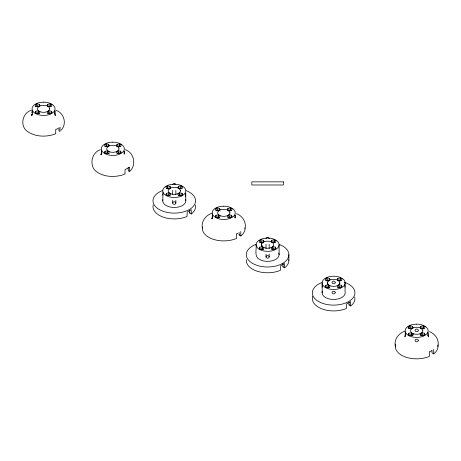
<?xml version="1.0" encoding="UTF-8"?>
<svg xmlns="http://www.w3.org/2000/svg" width="461" height="461" viewBox="0 0 461 461"><rect width="100%" height="100%" fill="white"/><g stroke="black" fill="none" stroke-linecap="round" stroke-linejoin="round"><path stroke-width="0.69" d="M261.439 246.122L261.646 243.8A6.154 3.55 0 0 1 267.593 241.166A6.154 3.55 0 0 1 273.534 243.8L273.534 245.638A6.154 3.55 0 0 1 266.792 248.237A6.154 3.55 0 0 1 261.439 244.716M261.646 246.606L261.646 243.8M327.696 284.408L327.696 281.93A6.154 3.55 0 0 1 333.655 279.297A6.154 3.55 0 0 1 339.59 281.942L339.797 284.057M124.222 151.387L124.176 154.176L124.24 151.168M212.486 215.097L212.262 217.212L212.291 214.353M162.975 193.925L162.768 200.823M185.795 195.545L185.622 196.219L185.72 193.096L185.795 200.823M32.04 114.27L31.821 115.607L32.224 113.85L31.607 115.002L32.431 113.85M101.322 153.628L101.109 154.959L101.506 153.208L100.896 154.354L101.72 153.208M212.221 217.655L212.008 218.987L212.273 217.823M405.144 335.608L404.925 336.939L405.328 335.187M322.13 287.232L322.233 284.374L322.13 292.827L322.521 294.55L323.668 296.152L325.501 297.529A11.513 6.65 0 0 0 338.046 298.97A11.513 6.65 0 0 0 345.156 292.827L344.949 285.031M322.13 284.656L322.13 282.852A11.513 6.65 0 0 1 330.658 276.427L333.643 276.202A11.513 6.65 0 0 1 343.612 279.527C346.251 280.887 344.476 286.229 345.156 287.232M327.696 281.93L327.489 282.852A6.154 3.55 0 0 0 332.842 286.373A6.154 3.55 0 0 0 339.584 283.769L339.797 282.852M31.227 110.317C22.681 112.743 19.765 125.075 26.582 130.786C34.425 136.934 45.656 137.366 54.801 134.122M61.209 130.152C67.168 124.107 64.114 112.709 55.908 110.335M100.51 149.675C92.01 152.211 89.14 164.168 95.07 170.484C102.895 177.318 114.76 177.727 124.216 174.425M212.181 213.178C205.692 215.166 200.777 221.603 202.442 228.593M405.098 331.131C398.615 333.119 393.694 339.555 395.365 346.539M35.774 111.234L35.122 112.64L36.909 113.671L39.346 113.291L39.998 111.885L38.211 110.853L35.774 111.234L35.774 113.158L38.211 112.784L39.404 113.469M47.765 104.307L47.108 105.719L48.895 106.745L51.332 106.37L51.984 104.964L50.203 103.932L47.765 104.307L47.765 106.237L50.203 105.863L51.096 106.382M105.062 151.231L104.405 152.637L106.191 153.669L108.629 153.294L109.28 151.888L107.499 150.856L105.062 151.231L105.062 153.161L107.499 152.787L109.28 153.813M117.048 144.31L116.397 145.716L118.177 146.748L120.615 146.373L121.272 144.961L119.485 143.936L117.048 144.31L117.048 146.241L119.485 145.86L120.379 146.379M166.502 193.274L165.851 194.68L167.631 195.712L170.069 195.337L170.726 193.931L168.939 192.9L166.502 193.274L166.502 195.205L168.939 194.83L170.126 195.516M178.493 186.353L177.837 187.76L179.623 188.791L182.06 188.416L182.712 187.005L180.931 185.979L178.493 186.353L178.493 188.284L180.931 187.904L181.818 188.422M215.961 215.258L215.304 216.664L217.091 217.696L219.528 217.321L220.179 215.915L218.399 214.884L215.961 215.258L215.961 217.189L218.399 216.814L219.586 217.5M227.947 208.337L227.296 209.743L229.077 210.775L231.514 210.4L232.171 208.989L230.385 207.963L227.947 208.337L227.947 210.268L230.385 209.888L231.278 210.406M259.814 247.148L259.157 248.554L260.943 249.585L263.381 249.211L264.032 247.799L262.251 246.773L259.814 247.148L259.814 249.078L262.251 248.698L263.438 249.389M271.8 240.227L271.149 241.633L272.935 242.665L275.373 242.284L276.024 240.878L274.237 239.847L271.8 240.227L271.8 242.158L274.237 241.777L275.131 242.296M325.864 285.284L325.207 286.69L326.993 287.722L329.431 287.341L330.082 285.935L328.301 284.904L325.864 285.284L325.864 287.209L328.301 286.834L329.488 287.52M337.85 278.358L337.198 279.769L338.985 280.795L341.422 280.421L342.074 279.014L340.287 277.983L337.85 278.358L337.85 280.288L340.287 279.913L341.18 280.432M408.878 333.211L408.227 334.617L410.008 335.648L412.445 335.274L413.102 333.862L411.316 332.836L408.878 333.211L408.878 335.141L411.316 334.761L412.503 335.452M420.87 326.29L420.213 327.696L421.999 328.728L424.437 328.347L425.088 326.941L423.307 325.91L420.87 326.29L420.87 328.22L423.307 327.84L424.195 328.359M211.795 218.381L212.406 217.235M162.768 195.153L162.975 192.104M129.875 171.164C136.721 165.222 134.047 152.274 125.196 149.687M195.395 205.024A21.292 12.291 0 0 1 191.972 213.46L191.338 213.967L189.65 212.988L190.007 212.7M244.987 227.809A21.292 12.291 0 0 1 241.431 235.438L240.798 235.951L239.103 234.972L239.466 234.684M288.84 259.699A21.292 12.291 0 0 1 285.284 267.328L284.65 267.841L282.956 266.861L283.319 266.567M354.751 297.028A21.292 12.291 0 0 1 351.334 305.464L350.7 305.971L349.006 304.992L349.369 304.704M432.026 350.348L432.026 352.924L433.715 353.904L434.348 353.391A21.292 12.291 0 0 0 437.771 344.961M36.909 103.932L35.122 104.964L35.774 106.37L38.211 106.745L39.998 105.719L39.346 104.307L36.909 103.932L36.909 105.863L35.122 106.894M48.895 110.853L47.108 111.885L47.765 113.291L50.203 113.671L51.984 112.64L51.332 111.234L48.895 110.853L48.895 112.784L47.708 113.469M106.191 143.936L104.405 144.961L105.062 146.373L107.499 146.748L109.28 145.716L108.629 144.31L106.191 143.936L106.191 145.86L104.999 146.552M118.177 150.856L116.397 151.888L117.048 153.294L119.485 153.669L121.272 152.637L120.615 151.231L118.177 150.856L118.177 152.787L116.99 153.473M167.631 185.979L165.851 187.005L166.502 188.416L168.939 188.791L170.726 187.76L170.069 186.353L167.631 185.979L167.631 187.904L166.444 188.595M179.623 192.9L177.837 193.931L178.493 195.337L180.931 195.712L182.712 194.68L182.06 193.274L179.623 192.9L179.623 194.83L178.43 195.516M217.091 207.963L215.304 208.989L215.961 210.4L218.399 210.775L220.179 209.743L219.528 208.337L217.091 207.963L217.091 209.888L215.898 210.579M229.077 214.884L227.296 215.915L227.947 217.321L230.385 217.696L232.171 216.664L231.514 215.258L229.077 214.884L229.077 216.814L227.89 217.5M260.943 239.847L259.157 240.878L259.814 242.284L262.251 242.665L264.032 241.633L263.381 240.227L260.943 239.847L260.943 241.777L259.756 242.463M272.935 246.773L271.149 247.799L271.8 249.211L274.237 249.585L276.024 248.554L275.373 247.148L272.935 246.773L272.935 248.698L271.742 249.389M326.993 277.983L325.207 279.014L325.864 280.421L328.301 280.795L330.082 279.769L329.431 278.358L326.993 277.983L326.993 279.913L325.806 280.599M338.985 284.904L337.198 285.935L337.85 287.341L340.287 287.722L342.074 286.69L341.422 285.284L338.985 284.904L338.985 286.834L337.792 287.52M408.227 326.941L410.008 325.91L412.445 326.29L413.102 327.696L411.316 328.728L408.878 328.347L408.227 326.941L408.227 328.226M408.821 328.526L410.008 327.84L412.445 328.22L412.445 326.29M420.213 333.862L421.999 332.836L424.437 333.211L425.088 334.617L423.307 335.648L420.87 335.274L420.213 333.862L420.213 335.153M420.807 335.452L421.999 334.761L424.437 335.141L424.437 333.211M58.04 128.446L56.023 129.466M431.698 350.746L429.606 351.806M236.683 233.854L237.761 233.347M428.021 332.318L428.067 335.441L427.964 332.957M36.909 105.863L39.346 106.237L39.346 104.307M48.895 112.784L51.332 113.158L51.332 111.234M106.191 145.86L108.629 146.241L108.629 144.31M118.177 152.787L120.615 153.161L120.615 151.231M167.631 187.904L170.069 188.284L170.069 186.353M179.623 194.83L182.06 195.205L182.06 193.274M217.091 209.888L219.528 210.268L219.528 208.337M229.077 216.814L231.514 217.189L231.514 215.258M260.943 241.777L263.381 242.158L263.381 240.227M272.935 248.698L275.373 249.078L275.373 247.148M326.993 279.913L329.431 280.288L329.431 278.358M338.985 286.834L341.422 287.209L341.422 285.284M236.435 213.65C242.474 215.846 246.549 222.116 245.033 228.616M429.352 331.603C435.391 333.793 439.466 340.068 437.95 346.563M427.987 335.187L428.39 336.939L428.171 335.608M322.13 282.852L322.521 284.57L323.668 286.177A11.513 6.65 0 0 0 330.658 289.272L333.643 289.496A11.513 6.65 0 0 0 345.156 282.852M279.107 244.716L278.715 242.999L277.562 241.391A11.513 6.65 0 0 0 267.593 238.072L264.614 238.297A11.513 6.65 0 0 0 256.08 244.716C256.708 249.516 253.919 256.61 259.451 259.393A11.513 6.65 0 0 0 271.996 260.84A11.513 6.65 0 0 0 279.107 254.697L279.107 244.716A11.513 6.65 0 0 1 267.593 251.366L264.614 251.136A11.513 6.65 0 0 1 257.618 248.041L256.472 246.439L256.08 244.716M278.715 252.974L279.107 254.697M54.882 113.85L55.285 115.607L55.066 114.27M433.715 349.398L433.715 353.904M429.393 351.893L429.393 356.399L428.471 356.779A21.292 12.291 0 0 1 404.81 356.768A21.292 12.291 0 0 1 395.78 344.142M423.307 325.91L423.307 327.84M421.999 332.836L421.999 334.761M413.102 333.862L413.102 335.153M411.316 332.836L411.316 334.761M410.008 325.91L410.008 327.84M350.7 305.971L350.521 301.609A21.292 12.291 0 0 1 346.586 303.874L346.372 308.472L345.456 308.853A21.292 12.291 0 0 1 321.795 308.841A21.292 12.291 0 0 1 312.76 296.216M349.006 302.416L349.006 304.992M340.287 277.983L340.287 279.913M328.301 284.904L328.301 286.834M288.886 254.708L288.886 260.5M284.65 267.841L284.472 263.473A21.292 12.291 0 0 1 280.536 265.743L280.323 270.336L279.406 270.716A21.292 12.291 0 0 1 256.927 271.131A21.292 12.291 0 0 1 246.347 259.676M282.956 263.64L282.956 266.861M274.237 239.847L274.237 241.777M269.166 244.307L269.166 248.508M269.166 254.115L269.166 256.915A1.579 1.285 0 0 1 266.804 258.027A1.579 1.285 0 0 1 266.804 255.797A1.579 1.285 0 0 1 269.166 256.915M266.014 244.307L266.014 248.508M266.014 254.115L266.014 256.915M262.251 246.773L262.251 248.698M240.798 231.445L240.798 235.951M239.103 232.396L239.103 234.972M236.47 233.94L236.47 238.452L235.554 238.833A21.292 12.291 0 0 1 212.475 239.034A21.292 12.291 0 0 1 202.627 226.985M230.385 207.963L230.385 209.888M218.399 214.884L218.399 216.814M191.338 213.967L191.159 209.605A21.292 12.291 0 0 1 187.229 211.87L187.016 216.468L186.094 216.849A21.292 12.291 0 0 1 163.021 217.05A21.292 12.291 0 0 1 153.173 205.001M189.65 210.412L189.65 212.988M180.931 185.979L180.931 187.904M175.86 190.433L175.86 194.634M175.86 200.241L175.86 203.042A1.579 1.285 0 0 1 173.492 204.16A1.579 1.285 0 0 1 173.492 201.924A1.579 1.285 0 0 1 175.86 203.042M172.702 190.433L172.702 194.634M172.702 200.241L172.702 203.042M168.939 192.9L168.939 194.83M128.204 167.723L128.204 169.66A1.608 0.928 60.1 0 0 129.334 171.596L129.334 167.089L129.092 167.285A20.503 11.836 0 0 1 125.306 169.464L125.006 169.59L125.006 174.097A1.608 0.928 60 0 1 124.712 173.883M119.485 143.936L119.485 145.86M107.499 150.856L107.499 152.787M60.051 127.092L60.051 130.953A0.795 0.461 60.1 0 1 59.486 131.27A0.795 0.461 60.1 0 1 58.922 130.302L58.922 127.726M55.723 129.587L55.723 133.454A0.795 0.461 60 0 1 55.159 133.765M50.203 103.932L50.203 105.863M38.211 110.853L38.211 112.784M344.304 282.19A21.292 12.291 0 0 1 351.334 299.667L350.521 300.324A21.292 12.291 0 0 1 346.586 302.589L345.456 303.056A21.292 12.291 0 0 1 315.923 299.65A21.292 12.291 0 0 1 321.83 282.599M322.13 292.827A11.513 6.65 0 0 1 322.521 291.11M326.624 280.98A1.181 0.686 0 0 1 328.67 280.98M326.624 287.9A1.181 0.686 0 0 1 328.67 287.9M338.61 287.9A1.181 0.686 0 0 1 340.662 287.9M338.61 280.98A1.181 0.686 0 0 1 340.662 280.98M409.639 335.827A1.181 0.686 0 0 1 411.685 335.827M409.639 328.906A1.181 0.686 0 0 1 411.685 328.906M421.625 335.827A1.181 0.686 0 0 1 423.676 335.827M421.625 328.906A1.181 0.686 0 0 1 423.676 328.906M228.708 217.88A1.181 0.686 0 0 1 230.759 217.88M216.716 217.88A1.181 0.686 0 0 1 218.768 217.88M216.716 210.954A1.181 0.686 0 0 1 218.768 210.954M228.708 210.954A1.181 0.686 0 0 1 230.759 210.954M272.751 242.705A1.181 0.686 0 0 1 274.422 242.705M262.188 243.777A1.181 0.686 0 0 1 261.9 243.846M260.759 242.705A1.181 0.686 0 0 1 262.436 242.705M262.188 245.707A1.181 0.686 0 0 1 261.9 245.776M272.751 249.626A1.181 0.686 0 0 1 274.422 249.626M260.759 249.626A1.181 0.686 0 0 1 262.436 249.626M279.435 244.48A21.292 12.291 0 0 1 285.284 261.537L284.472 262.188A21.292 12.291 0 0 1 280.536 264.453L279.406 264.925A21.292 12.291 0 0 1 249.874 261.514A21.292 12.291 0 0 1 255.78 244.468M266.014 238.7A1.579 1.285 0 0 1 267.593 237.415A1.579 1.285 0 0 1 269.166 238.7M185.622 199.665A11.513 6.65 0 0 1 179.6 206.718A11.513 6.65 0 0 1 166.139 205.525L164.312 204.148L163.159 202.546A11.513 6.65 0 0 1 162.94 199.665M179.438 188.831A1.181 0.686 0 0 1 181.11 188.831M179.686 195.643A1.181 0.686 0 0 1 181.415 196.058M167.452 188.831A1.181 0.686 0 0 1 169.429 189.137M167.695 195.643A1.181 0.686 0 0 1 168.876 195.643M186.129 190.606A21.292 12.291 0 0 1 191.972 207.663L191.159 208.314A21.292 12.291 0 0 1 187.229 210.585L186.094 211.052A21.292 12.291 0 0 1 156.567 207.646A21.292 12.291 0 0 1 162.468 190.595M172.76 184.498A1.579 1.285 0 0 1 174.281 183.541A1.579 1.285 0 0 1 175.802 184.498M117.999 153.709A1.181 0.686 0 0 1 119.67 153.709M106.007 153.709A1.181 0.686 0 0 1 107.678 153.709M117.999 146.788A1.181 0.686 0 0 1 119.67 146.788M106.007 146.788A1.181 0.686 0 0 1 107.678 146.788M36.724 113.706A1.181 0.686 0 0 1 38.154 113.602M36.966 106.675A1.181 0.686 0 0 1 38.154 106.675M48.958 113.602A1.181 0.686 0 0 1 50.572 113.85M48.958 106.675A1.181 0.686 0 0 1 50.14 106.675M32.31 110.703L32.08 113.181L32.207 110.041L32.31 110.703M54.796 113.147C55.072 117.284 55.09 106.111 54.796 113.147M101.593 150.707C101.357 158.014 101.282 147.779 101.593 150.707M234.983 217.177C235.254 221.286 235.266 210.435 234.983 217.177M405.352 332.957L405.248 335.441L405.248 332.3L405.352 332.957M49.707 108.808L49.5 109.718A6.154 3.55 0 0 1 40.026 111.712A6.154 3.55 0 0 1 40.026 105.892A6.154 3.55 0 0 1 49.5 107.88L49.707 108.808M118.996 148.805L118.782 149.721A6.154 3.55 0 0 1 109.309 151.715A6.154 3.55 0 0 1 109.309 145.895A6.154 3.55 0 0 1 118.782 147.883L118.996 148.805M180.435 190.848L180.228 191.764A6.154 3.55 0 0 1 170.754 193.758A6.154 3.55 0 0 1 170.754 187.938A6.154 3.55 0 0 1 180.228 189.926L180.435 190.848M229.895 212.832L229.682 213.748A6.154 3.55 0 0 1 220.208 215.742A6.154 3.55 0 0 1 220.208 209.922A6.154 3.55 0 0 1 229.682 211.91L229.895 212.832M422.812 330.785L422.604 331.701A6.154 3.55 0 0 1 413.131 333.689A6.154 3.55 0 0 1 413.131 327.869A6.154 3.55 0 0 1 422.604 329.863L422.812 330.785M43.553 102.152L40.574 102.382A11.513 6.65 0 0 0 32.431 110.519L33.584 112.127A11.513 6.65 0 0 0 40.574 115.221L43.553 115.446A11.513 6.65 0 0 0 54.675 107.079L53.522 105.477A11.513 6.65 0 0 0 43.553 102.152M112.836 142.155L109.856 142.38A11.513 6.65 0 0 0 101.72 150.522L102.866 152.124A11.513 6.65 0 0 0 109.856 155.224L112.836 155.449A11.513 6.65 0 0 0 123.957 147.082L122.81 145.48A11.513 6.65 0 0 0 112.836 142.155M174.281 184.198L171.302 184.423A11.513 6.65 0 0 0 163.159 192.565L164.312 194.167A11.513 6.65 0 0 0 171.302 197.268L174.281 197.492A11.513 6.65 0 0 0 185.403 189.125L184.25 187.523A11.513 6.65 0 0 0 174.281 184.198M223.735 206.182L220.756 206.407A11.513 6.65 0 0 0 212.619 214.549L213.766 216.151A11.513 6.65 0 0 0 220.756 219.252L223.735 219.476A11.513 6.65 0 0 0 234.856 211.109L233.71 209.507A11.513 6.65 0 0 0 223.735 206.182M416.658 324.135L413.678 324.36A11.513 6.65 0 0 0 405.536 332.502L406.688 334.104A11.513 6.65 0 0 0 413.678 337.198L416.658 337.429A11.513 6.65 0 0 0 427.779 329.062L426.627 327.454A11.513 6.65 0 0 0 416.658 324.135M283.365 181.847L251.821 181.847L251.821 184.988L283.365 184.988L283.365 181.847M335.222 292.47A1.585 1.279 -12.8 0 0 333.643 291.294A1.585 1.279 12.8 0 0 332.058 292.47A1.585 1.279 12.8 0 0 333.643 293.882A1.585 1.279 -12.8 0 0 335.222 292.47M335.222 282.507A1.585 1.279 12.8 0 0 333.643 281.095A1.585 1.279 -12.8 0 0 332.058 282.507A1.585 1.279 -12.8 0 0 333.643 283.682A1.585 1.279 12.8 0 0 335.222 282.507M418.236 340.397A1.585 1.279 -12.8 0 0 416.658 339.227A1.585 1.279 12.8 0 0 415.079 340.397A1.585 1.279 12.8 0 0 416.658 341.808A1.585 1.279 -12.8 0 0 418.236 340.397M418.236 330.439A1.585 1.279 12.8 0 0 416.658 329.027A1.585 1.279 -12.8 0 0 415.079 330.439A1.585 1.279 -12.8 0 0 416.658 331.609A1.585 1.279 12.8 0 0 418.236 330.439"/></g></svg>
